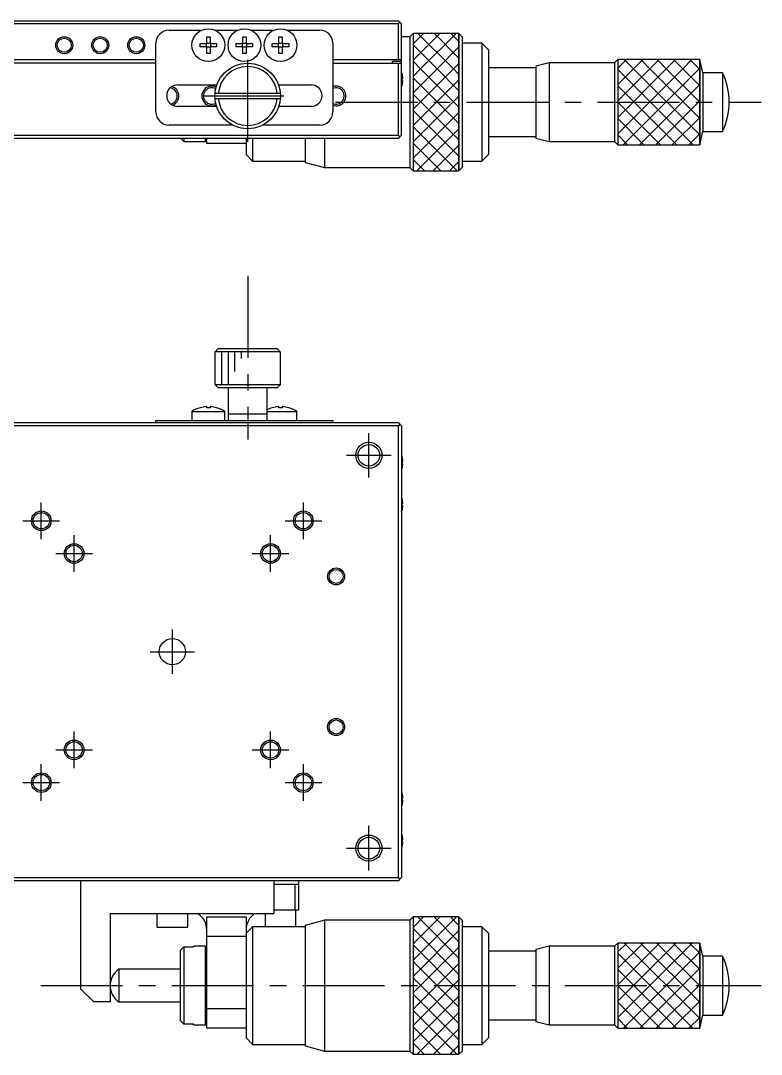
# Model space of a CAD drawing. Extents: x -19 to 395, y -13 to 234.
# Drawn here: x 94.2 to 207.2, y 76.5 to 234.4 of the extents above; entities that cross this region are included whole.
import ezdxf

# ---------------------------------------------------------------- set-up
doc = ezdxf.new("R2010")
doc.units = 0
doc.header["$LTSCALE"] = 10
doc.linetypes.add('CENTER', pattern=[2, 1.25, -0.25, 0.25, -0.25])
doc.layers.get('0').update_dxf_attribs({"linetype": 'CONTINUOUS'})
doc.layers.add('CENTER', color=1, linetype='CENTER')

msp = doc.modelspace()

# ---------------------------------------------------------------- linework, layer by layer
at = {"color": 7, "linetype": 'CONTINUOUS'}
for p, q in [((82.844533, 234.418601), (151.844533, 234.418601)), ((151.844533, 233.918601), (82.844533, 233.918601)), ((151.844533, 234.418601), (152.344533, 233.918601)), ((151.844533, 233.918601), (152.094533, 234.168601)), ((151.844533, 228.418601), (151.844533, 233.918601)), ((152.344533, 216.918601), (152.344533, 233.918601)), ((116.844533, 232.968601), (121.864737, 232.968601)), ((123.824329, 232.968601), (127.364737, 232.968601)), ((129.324329, 232.968601), (132.864737, 232.968601)), ((134.824329, 232.968601), (139.844533, 232.968601)), ((154.094533, 232.468601), (153.594533, 231.968601)), ((154.094533, 232.468601), (154.094533, 211.468601)), ((161.094533, 232.468601), (154.094533, 232.468601)), ((161.094533, 232.468601), (154.094533, 232.468601)), ((154.094533, 232.468601), (154.094533, 211.468601)), ((161.094533, 232.468601), (161.094533, 211.468601)), ((161.594533, 231.968601), (161.094533, 232.468601)), ((161.094533, 211.468601), (161.094533, 232.468601)), ((114.844533, 220.468601), (114.844533, 230.968601)), ((121.585943, 230.408601), (121.585943, 230.928601)), ((121.585943, 230.928601), (122.584533, 230.928601)), ((122.543158, 230.408601), (122.543158, 230.928601)), ((122.584533, 231.927191), (123.104533, 231.927191)), ((122.584533, 230.928601), (122.584533, 231.927191)), ((122.584533, 230.969976), (123.104533, 230.969976)), ((123.104533, 231.927191), (123.104533, 230.928601)), ((123.104533, 230.928601), (124.103122, 230.928601)), ((123.145908, 230.928601), (123.145908, 230.408601)), ((124.103122, 230.928601), (124.103122, 230.408601)), ((127.085943, 230.408601), (127.085943, 230.928601)), ((127.085943, 230.928601), (128.084533, 230.928601)), ((128.043158, 230.408601), (128.043158, 230.928601)), ((128.084533, 231.927191), (128.604533, 231.927191)), ((128.084533, 230.928601), (128.084533, 231.927191)), ((128.084533, 230.969976), (128.604533, 230.969976)), ((128.604533, 231.927191), (128.604533, 230.928601)), ((128.604533, 230.928601), (129.603122, 230.928601)), ((128.645908, 230.928601), (128.645908, 230.408601)), ((129.603122, 230.928601), (129.603122, 230.408601)), ((132.585943, 230.408601), (132.585943, 230.928601)), ((132.585943, 230.928601), (133.584533, 230.928601)), ((133.543158, 230.408601), (133.543158, 230.928601)), ((133.584533, 231.927191), (134.104533, 231.927191)), ((133.584533, 230.928601), (133.584533, 231.927191)), ((133.584533, 230.969976), (134.104533, 230.969976)), ((134.104533, 231.927191), (134.104533, 230.928601)), ((134.104533, 230.928601), (135.103122, 230.928601)), ((134.145908, 230.928601), (134.145908, 230.408601)), ((135.103122, 230.928601), (135.103122, 230.408601)), ((141.844533, 230.968601), (141.844533, 220.468601)), ((153.594533, 231.968601), (152.344533, 231.968601)), ((153.594533, 231.968601), (153.594533, 211.968601)), ((161.594533, 231.968601), (161.594533, 211.968601)), ((164.594533, 230.968601), (161.594533, 230.968601)), ((164.594533, 230.968601), (164.594533, 212.968601)), ((165.594533, 229.968601), (164.594533, 230.968601)), ((122.584533, 230.408601), (121.585943, 230.408601)), ((122.584533, 229.410012), (122.584533, 230.408601)), ((123.104533, 230.367226), (122.584533, 230.367226)), ((123.104533, 229.410012), (122.584533, 229.410012)), ((123.104533, 230.408601), (123.104533, 229.410012)), ((124.103122, 230.408601), (123.104533, 230.408601)), ((128.084533, 230.408601), (127.085943, 230.408601)), ((128.084533, 229.410012), (128.084533, 230.408601)), ((128.604533, 230.367226), (128.084533, 230.367226)), ((128.604533, 229.410012), (128.084533, 229.410012)), ((128.604533, 230.408601), (128.604533, 229.410012)), ((129.603122, 230.408601), (128.604533, 230.408601)), ((133.584533, 230.408601), (132.585943, 230.408601)), ((133.584533, 229.410012), (133.584533, 230.408601)), ((134.104533, 230.367226), (133.584533, 230.367226)), ((134.104533, 229.410012), (133.584533, 229.410012)), ((134.104533, 230.408601), (134.104533, 229.410012)), ((135.103122, 230.408601), (134.104533, 230.408601)), ((165.594533, 229.968601), (165.594533, 213.968601)), ((114.844533, 228.418601), (82.344533, 228.418601)), ((114.844533, 227.918601), (82.344533, 227.918601)), ((152.344533, 228.418601), (141.844533, 228.418601)), ((141.844533, 227.918601), (152.344533, 227.918601)), ((152.344533, 228.168601), (150.944533, 228.168601)), ((150.944533, 227.918601), (150.944533, 228.168601)), ((151.844533, 216.918601), (151.844533, 227.918601)), ((174.844533, 227.968601), (172.844533, 227.468601)), ((172.844533, 227.468601), (172.844533, 216.468601)), ((174.844533, 227.968601), (174.844533, 215.968601)), ((184.844533, 227.968601), (174.844533, 227.968601)), ((185.344533, 228.468601), (184.844533, 227.968601)), ((184.844533, 227.968601), (184.844533, 215.968601)), ((185.344533, 228.468601), (185.344533, 215.468601)), ((197.844533, 228.468601), (185.344533, 228.468601)), ((197.844533, 228.468601), (185.344533, 228.468601)), ((185.344533, 228.468601), (185.344533, 215.468601)), ((197.844533, 228.468601), (197.844533, 215.468601)), ((198.344533, 226.468601), (197.844533, 228.468601)), ((197.844533, 215.468601), (197.844533, 228.468601)), ((152.414055, 226.304963), (152.418677, 226.307217)), ((172.844533, 227.218601), (165.594533, 227.218601)), ((198.344533, 226.468601), (198.344533, 217.468601)), ((201.331366, 226.468601), (198.344533, 226.468601)), ((201.331366, 226.468601), (201.331366, 217.468601)), ((118.144533, 224.618601), (124.142406, 224.618601)), ((133.54666, 224.618601), (138.544533, 224.618601)), ((152.414055, 225.598601), (152.534392, 225.598601)), ((152.414055, 225.238601), (152.414055, 225.598601)), ((152.534392, 225.238601), (152.414055, 225.238601)), ((152.418677, 224.529985), (152.414055, 224.53224)), ((133.828507, 223.318601), (123.860559, 223.318601)), ((124.107445, 221.318601), (118.144533, 221.318601)), ((123.860559, 222.518601), (133.828507, 222.518601)), ((138.544533, 221.318601), (133.581621, 221.318601)), ((126.56473, 218.468601), (116.844533, 218.468601)), ((139.844533, 218.468601), (131.124336, 218.468601)), ((82.844533, 216.918601), (151.844533, 216.918601)), ((151.844533, 216.418601), (82.844533, 216.418601)), ((118.644533, 216.418601), (119.094533, 215.968601)), ((119.094533, 216.418601), (119.094533, 215.968601)), ((122.394533, 215.968601), (122.394533, 216.418601)), ((122.594533, 215.668601), (122.594533, 216.418601)), ((128.594533, 216.418601), (128.594533, 213.968601)), ((129.594533, 216.418601), (129.594533, 212.968601)), ((137.594533, 216.418601), (137.594533, 212.768601)), ((140.594533, 216.418601), (140.594533, 211.968601)), ((152.094533, 216.668601), (151.844533, 216.918601)), ((152.344533, 216.918601), (151.844533, 216.418601)), ((165.594533, 216.718601), (172.844533, 216.718601)), ((172.844533, 216.468601), (174.844533, 215.968601)), ((197.844533, 215.468601), (198.344533, 217.468601)), ((198.344533, 217.468601), (201.331366, 217.468601)), ((119.094533, 215.968601), (122.394533, 215.968601)), ((122.394533, 215.968601), (122.594533, 216.168601)), ((128.594533, 215.668601), (122.594533, 215.668601)), ((174.844533, 215.968601), (184.844533, 215.968601)), ((184.844533, 215.968601), (185.344533, 215.468601)), ((185.344533, 215.468601), (197.844533, 215.468601)), ((185.344533, 215.468601), (197.844533, 215.468601)), ((128.594533, 213.968601), (129.594533, 212.968601)), ((164.594533, 212.968601), (165.594533, 213.968601)), ((129.594533, 212.968601), (137.594533, 212.968601)), ((137.594533, 212.768601), (140.594533, 211.968601)), ((140.594533, 211.968601), (153.594533, 211.968601)), ((153.594533, 211.968601), (154.094533, 211.468601)), ((161.094533, 211.468601), (161.594533, 211.968601)), ((161.594533, 212.968601), (164.594533, 212.968601)), ((154.094533, 211.468601), (161.094533, 211.468601)), ((154.094533, 211.468601), (161.094533, 211.468601)), ((123.844533, 183.32679), (123.844533, 178.82679)), ((123.844533, 183.32679), (123.860559, 183.32679)), ((123.860559, 183.82679), (124.362346, 184.32679)), ((133.828507, 183.82679), (123.860559, 183.82679)), ((123.860559, 183.32679), (123.860559, 183.82679)), ((124.362346, 184.32679), (133.32672, 184.32679)), ((133.32672, 184.32679), (133.828507, 183.82679)), ((133.828507, 183.82679), (133.828507, 183.32679)), ((133.828507, 183.32679), (133.844533, 183.32679)), ((133.844533, 178.82679), (133.844533, 183.32679)), ((123.844533, 178.82679), (133.844533, 178.82679)), ((123.844533, 178.82679), (124.344533, 178.32679)), ((133.344533, 178.32679), (133.844533, 178.82679)), ((133.344533, 178.32679), (124.344533, 178.32679)), ((125.844533, 178.32679), (125.844533, 173.32679)), ((131.844533, 173.32679), (131.844533, 178.32679)), ((121.585943, 175.289371), (121.5826, 175.296226)), ((122.584533, 175.289371), (122.584533, 175.461743)), ((123.104533, 175.289371), (122.584533, 175.289371)), ((123.104533, 175.461743), (123.104533, 175.289371)), ((124.106466, 175.296226), (124.103122, 175.289371)), ((132.585943, 175.289371), (132.5826, 175.296226)), ((133.584533, 175.289371), (133.584533, 175.461743)), ((134.104533, 175.289371), (133.584533, 175.289371)), ((134.104533, 175.461743), (134.104533, 175.289371)), ((135.106466, 175.296226), (135.103122, 175.289371)), ((120.344533, 174.718447), (125.344533, 174.718447)), ((120.344533, 174.718447), (120.344533, 173.32679)), ((125.344533, 173.32679), (125.344533, 174.718447)), ((131.844533, 174.32679), (125.844533, 174.32679)), ((131.844533, 174.718447), (136.344533, 174.718447)), ((136.344533, 173.32679), (136.344533, 174.718447)), ((82.844533, 173.02679), (151.844533, 173.02679)), ((151.844533, 172.52679), (82.844533, 172.52679)), ((114.844533, 173.02679), (114.844533, 173.32679)), ((114.844533, 173.32679), (141.844533, 173.32679)), ((141.844533, 173.32679), (141.844533, 173.02679)), ((152.344533, 172.52679), (151.844533, 173.02679)), ((152.094533, 172.77679), (151.844533, 172.52679)), ((151.844533, 103.52679), (151.844533, 172.52679)), ((152.344533, 172.52679), (152.344533, 103.52679)), ((152.414055, 167.813151), (152.418677, 167.815406)), ((152.414055, 166.74679), (152.414055, 167.10679)), ((152.414055, 167.10679), (152.534392, 167.10679)), ((152.534392, 166.74679), (152.414055, 166.74679)), ((152.418677, 166.038174), (152.414055, 166.040428)), ((152.414055, 161.413151), (152.418677, 161.415406)), ((152.414055, 160.34679), (152.414055, 160.70679)), ((152.414055, 160.70679), (152.534392, 160.70679)), ((152.534392, 160.34679), (152.414055, 160.34679)), ((152.418677, 159.638174), (152.414055, 159.640428)), ((152.414055, 116.413151), (152.418677, 116.415406)), ((152.414055, 115.34679), (152.414055, 115.70679)), ((152.414055, 115.70679), (152.534392, 115.70679)), ((152.534392, 115.34679), (152.414055, 115.34679)), ((152.418677, 114.638174), (152.414055, 114.640428)), ((152.414055, 110.013151), (152.418677, 110.015406)), ((152.414055, 108.94679), (152.414055, 109.30679)), ((152.414055, 109.30679), (152.534392, 109.30679)), ((152.534392, 108.94679), (152.414055, 108.94679)), ((152.418677, 108.238174), (152.414055, 108.240428)), ((82.844533, 103.52679), (151.844533, 103.52679)), ((151.844533, 103.02679), (82.844533, 103.02679)), ((103.344533, 103.02679), (103.344533, 86.52679)), ((132.844533, 103.02679), (132.844533, 98.02679)), ((136.594533, 103.02679), (136.594533, 98.52679)), ((152.094533, 103.27679), (151.844533, 103.52679)), ((151.844533, 103.02679), (152.344533, 103.52679)), ((132.844533, 102.52679), (136.594533, 102.52679)), ((136.094533, 98.52679), (136.094533, 102.52679)), ((107.844533, 98.02679), (132.844533, 98.02679)), ((107.844533, 98.02679), (107.844533, 84.52679)), ((114.994533, 98.02679), (114.994533, 95.92679)), ((119.694533, 95.92679), (119.694533, 98.02679)), ((131.494533, 98.02679), (131.494533, 96.02679)), ((136.594533, 98.52679), (132.844533, 98.52679)), ((136.194533, 96.02679), (136.194533, 98.52679)), ((122.594533, 97.52679), (128.594533, 97.52679)), ((122.594533, 80.52679), (122.594533, 97.52679)), ((128.594533, 97.52679), (128.594533, 79.02679)), ((140.594533, 97.02679), (137.594533, 96.22679)), ((140.594533, 97.02679), (140.594533, 77.02679)), ((153.594533, 97.02679), (140.594533, 97.02679)), ((154.094533, 97.52679), (153.594533, 97.02679)), ((153.594533, 97.02679), (153.594533, 77.02679)), ((154.094533, 97.52679), (154.094533, 76.52679)), ((161.094533, 97.52679), (154.094533, 97.52679)), ((161.094533, 97.52679), (154.094533, 97.52679)), ((154.094533, 97.52679), (154.094533, 76.52679)), ((161.094533, 97.52679), (161.094533, 76.52679)), ((161.594533, 97.02679), (161.094533, 97.52679)), ((161.094533, 76.52679), (161.094533, 97.52679)), ((161.594533, 97.02679), (161.594533, 77.02679)), ((114.994533, 95.92679), (119.694533, 95.92679)), ((129.594533, 96.02679), (128.594533, 95.02679)), ((129.594533, 96.02679), (129.594533, 78.02679)), ((137.594533, 96.02679), (129.594533, 96.02679)), ((137.594533, 96.22679), (137.594533, 77.82679)), ((164.594533, 96.02679), (161.594533, 96.02679)), ((164.594533, 96.02679), (164.594533, 78.02679)), ((165.594533, 95.02679), (164.594533, 96.02679)), ((165.594533, 95.02679), (165.594533, 79.02679)), ((128.594533, 94.52679), (122.594533, 94.52679)), ((185.344533, 93.52679), (184.844533, 93.02679)), ((185.344533, 93.52679), (185.344533, 80.52679)), ((197.844533, 93.52679), (185.344533, 93.52679)), ((197.844533, 93.52679), (185.344533, 93.52679)), ((185.344533, 93.52679), (185.344533, 80.52679)), ((197.844533, 93.52679), (197.844533, 80.52679)), ((198.344533, 91.52679), (197.844533, 93.52679)), ((197.844533, 80.52679), (197.844533, 93.52679)), ((118.594533, 92.435117), (119.094533, 92.94287)), ((118.594533, 81.618463), (118.594533, 92.435117)), ((119.094533, 92.94287), (119.094533, 81.11071)), ((119.094533, 92.94287), (120.594533, 92.94287)), ((122.394533, 93.02679), (120.594533, 93.02679)), ((120.594533, 92.94287), (120.594533, 93.02679)), ((122.394533, 81.02679), (122.394533, 93.02679)), ((122.594533, 92.82679), (122.394533, 93.02679)), ((172.844533, 92.27679), (165.594533, 92.27679)), ((174.844533, 93.02679), (172.844533, 92.52679)), ((172.844533, 92.52679), (172.844533, 81.52679)), ((174.844533, 93.02679), (174.844533, 81.02679)), ((184.844533, 93.02679), (174.844533, 93.02679)), ((184.844533, 93.02679), (184.844533, 81.02679)), ((198.344533, 91.52679), (198.344533, 82.52679)), ((201.331366, 91.52679), (198.344533, 91.52679)), ((201.331366, 91.52679), (201.331366, 82.52679)), ((109.186221, 89.52679), (109.186221, 84.52679)), ((118.594533, 89.52679), (109.186221, 89.52679)), ((103.344533, 86.52679), (105.344533, 84.52679)), ((107.844533, 84.52679), (105.344533, 84.52679)), ((109.186221, 84.52679), (118.594533, 84.52679)), ((122.594533, 83.52679), (128.594533, 83.52679)), ((197.844533, 80.52679), (198.344533, 82.52679)), ((198.344533, 82.52679), (201.331366, 82.52679)), ((119.094533, 81.11071), (118.594533, 81.618463)), ((120.594533, 81.11071), (119.094533, 81.11071)), ((120.594533, 81.02679), (120.594533, 81.11071)), ((120.594533, 81.02679), (122.394533, 81.02679)), ((122.394533, 81.02679), (122.594533, 81.22679)), ((128.594533, 80.52679), (122.594533, 80.52679)), ((165.594533, 81.77679), (172.844533, 81.77679)), ((172.844533, 81.52679), (174.844533, 81.02679)), ((174.844533, 81.02679), (184.844533, 81.02679)), ((184.844533, 81.02679), (185.344533, 80.52679)), ((185.344533, 80.52679), (197.844533, 80.52679)), ((185.344533, 80.52679), (197.844533, 80.52679)), ((128.594533, 79.02679), (129.594533, 78.02679)), ((164.594533, 78.02679), (165.594533, 79.02679)), ((129.594533, 78.02679), (137.594533, 78.02679)), ((137.594533, 77.82679), (140.594533, 77.02679)), ((161.594533, 78.02679), (164.594533, 78.02679)), ((140.594533, 77.02679), (153.594533, 77.02679)), ((153.594533, 77.02679), (154.094533, 76.52679)), ((154.094533, 76.52679), (161.094533, 76.52679)), ((154.094533, 76.52679), (161.094533, 76.52679)), ((161.094533, 76.52679), (161.594533, 77.02679))]:
    msp.add_line(p, q, dxfattribs=at)
at = {"color": 3, "linetype": 'CONTINUOUS'}
for p, q in [((154.094533, 230.900535), (155.662599, 232.468601)), ((154.094533, 228.400535), (158.162599, 232.468601)), ((154.838194, 232.468601), (160.250397, 227.056399)), ((155.250397, 227.056399), (160.662599, 232.468601)), ((157.338194, 232.468601), (161.094533, 228.712263)), ((159.838194, 232.468601), (161.094533, 231.212263)), ((154.094533, 230.712263), (157.750397, 227.056399)), ((157.750397, 227.056399), (161.094533, 230.400535)), ((154.094533, 228.212263), (155.250397, 227.056399)), ((160.250397, 227.056399), (161.094533, 227.900535)), ((185.344533, 227.150535), (186.662599, 228.468601)), ((186.338194, 228.468601), (187.750397, 227.056399)), ((187.750397, 227.056399), (189.162599, 228.468601)), ((188.838194, 228.468601), (190.250397, 227.056399)), ((190.250397, 227.056399), (191.662599, 228.468601)), ((191.338194, 228.468601), (192.750397, 227.056399)), ((192.750397, 227.056399), (194.162599, 228.468601)), ((193.838194, 228.468601), (195.250397, 227.056399)), ((195.250397, 227.056399), (196.662599, 228.468601)), ((196.338194, 228.468601), (197.750397, 227.056399)), ((154.094533, 225.900535), (155.250397, 227.056399)), ((154.094533, 223.400535), (157.750397, 227.056399)), ((154.094533, 220.900535), (160.250397, 227.056399)), ((155.250397, 227.056399), (161.094533, 221.212263)), ((157.750397, 227.056399), (161.094533, 223.712263)), ((160.250397, 227.056399), (161.094533, 226.212263)), ((185.344533, 224.650535), (187.750397, 227.056399)), ((185.344533, 222.150535), (190.250397, 227.056399)), ((185.344533, 219.650535), (192.750397, 227.056399)), ((185.344533, 217.150535), (195.250397, 227.056399)), ((185.344533, 226.962263), (196.838194, 215.468601)), ((186.162599, 215.468601), (197.750397, 227.056399)), ((187.750397, 227.056399), (197.844533, 216.962263)), ((190.250397, 227.056399), (197.844533, 219.462263)), ((192.750397, 227.056399), (197.844533, 221.962263)), ((195.250397, 227.056399), (197.844533, 224.462263)), ((197.750397, 227.056399), (197.844533, 227.150535)), ((197.750397, 227.056399), (197.844533, 226.962263)), ((154.094533, 225.712263), (161.094533, 218.712263)), ((154.094533, 218.400535), (161.094533, 225.400535)), ((185.344533, 224.462263), (194.338194, 215.468601)), ((188.662599, 215.468601), (197.844533, 224.650535)), ((154.094533, 223.212263), (161.094533, 216.212263)), ((154.094533, 215.900535), (161.094533, 222.900535)), ((185.344533, 221.962263), (191.838194, 215.468601)), ((191.162599, 215.468601), (197.844533, 222.150535)), ((154.094533, 220.712263), (161.094533, 213.712263)), ((154.094533, 213.400535), (161.094533, 220.400535)), ((193.662599, 215.468601), (197.844533, 219.650535)), ((154.094533, 218.212263), (160.838194, 211.468601)), ((154.662599, 211.468601), (161.094533, 217.900535)), ((185.344533, 219.462263), (189.338194, 215.468601)), ((185.344533, 216.962263), (186.838194, 215.468601)), ((196.162599, 215.468601), (197.844533, 217.150535)), ((154.094533, 215.712263), (158.338194, 211.468601)), ((157.162599, 211.468601), (161.094533, 215.400535)), ((154.094533, 213.212263), (155.838194, 211.468601)), ((159.662599, 211.468601), (161.094533, 212.900535)), ((124.844533, 183.82679), (124.844533, 178.82679)), ((125.844533, 183.82679), (125.844533, 178.82679)), ((126.844533, 183.82679), (126.844533, 180.82679)), ((127.844533, 183.82679), (127.844533, 182.82679)), ((154.094533, 95.917346), (155.703976, 97.52679)), ((154.094533, 93.417346), (158.203976, 97.52679)), ((154.094533, 90.917346), (160.703976, 97.52679)), ((154.796817, 97.52679), (161.094533, 91.229074)), ((157.296817, 97.52679), (161.094533, 93.729074)), ((159.796817, 97.52679), (161.094533, 96.229074)), ((154.094533, 95.729074), (161.094533, 88.729074)), ((154.094533, 88.417346), (161.094533, 95.417346)), ((154.094533, 93.229074), (161.094533, 86.229074)), ((185.344533, 92.167346), (186.703976, 93.52679)), ((185.344533, 89.667346), (189.203976, 93.52679)), ((185.344533, 87.167346), (191.703976, 93.52679)), ((185.344533, 84.667346), (194.203976, 93.52679)), ((185.344533, 82.167346), (196.703976, 93.52679)), ((186.296817, 93.52679), (197.844533, 81.979074)), ((188.796817, 93.52679), (197.844533, 84.479074)), ((191.296817, 93.52679), (197.844533, 86.979074)), ((193.796817, 93.52679), (197.844533, 89.479074)), ((196.296817, 93.52679), (197.844533, 91.979074)), ((154.094533, 85.917346), (161.094533, 92.917346)), ((185.344533, 91.979074), (196.796817, 80.52679)), ((186.203976, 80.52679), (197.844533, 92.167346)), ((154.094533, 90.729074), (161.094533, 83.729074)), ((154.094533, 83.417346), (161.094533, 90.417346)), ((185.344533, 89.479074), (194.296817, 80.52679)), ((188.703976, 80.52679), (197.844533, 89.667346)), ((154.094533, 88.229074), (161.094533, 81.229074)), ((154.094533, 80.917346), (161.094533, 87.917346)), ((185.344533, 86.979074), (191.796817, 80.52679)), ((191.203976, 80.52679), (197.844533, 87.167346)), ((154.094533, 85.729074), (161.094533, 78.729074)), ((154.094533, 78.417346), (161.094533, 85.417346)), ((185.344533, 84.479074), (189.296817, 80.52679)), ((193.703976, 80.52679), (197.844533, 84.667346)), ((154.094533, 83.229074), (160.796817, 76.52679)), ((154.703976, 76.52679), (161.094533, 82.917346)), ((196.203976, 80.52679), (197.844533, 82.167346)), ((154.094533, 80.729074), (158.296817, 76.52679)), ((185.344533, 81.979074), (186.796817, 80.52679)), ((157.203976, 76.52679), (161.094533, 80.417346)), ((154.094533, 78.229074), (155.796817, 76.52679)), ((159.703976, 76.52679), (161.094533, 77.917346))]:
    msp.add_line(p, q, dxfattribs=at)
at = {"color": 7, "linetype": 'CONTINUOUS'}
for centre, radius in [((122.844533, 230.668601), 2.5), ((128.344533, 230.668601), 2.5), ((133.844533, 230.668601), 2.5), ((100.844533, 230.668601), 1.075), ((106.344533, 230.668601), 1.075), ((111.844533, 230.668601), 1.075), ((128.844533, 222.918601), 5), ((147.344533, 168.02679), 1.65), ((97.344533, 158.02679), 1.25), ((137.344533, 158.02679), 1.25), ((102.344533, 153.02679), 1.25), ((132.344533, 153.02679), 1.25), ((142.344533, 149.52679), 1.075), ((117.344533, 138.02679), 2), ((142.344533, 126.52679), 1.075), ((102.344533, 123.02679), 1.25), ((132.344533, 123.02679), 1.25), ((97.344533, 118.02679), 1.25), ((137.344533, 118.02679), 1.25), ((147.344533, 108.02679), 1.65)]:
    msp.add_circle(centre, radius, dxfattribs=at)
at = {"color": 3, "linetype": 'CONTINUOUS'}
for centre, radius in [((100.844533, 230.668601), 1.3), ((106.344533, 230.668601), 1.3), ((111.844533, 230.668601), 1.3), ((147.344533, 168.02679), 2), ((97.344533, 158.02679), 1.5), ((137.344533, 158.02679), 1.5), ((102.344533, 153.02679), 1.5), ((132.344533, 153.02679), 1.5), ((142.344533, 149.52679), 1.3), ((142.344533, 126.52679), 1.3), ((102.344533, 123.02679), 1.5), ((132.344533, 123.02679), 1.5), ((97.344533, 118.02679), 1.5), ((137.344533, 118.02679), 1.5), ((147.344533, 108.02679), 2)]:
    msp.add_circle(centre, radius, dxfattribs=at)
at = {"color": 7, "linetype": 'CONTINUOUS'}
for centre, radius, start, end in [((116.844533, 230.968601), 2, 90, 180), ((139.844533, 230.968601), 2, 0, 90), ((128.844533, 222.918601), 4.5, 5.099689, 174.900311), ((149.344533, 225.418601), 3.2, 16.122533, 20.364135), ((149.344533, 225.418601), 3.194933, 3.229709, 16.106712), ((191.844533, 221.968601), 10.5, 334.623066, 25.376934), ((118.144533, 222.968601), 1.65, 90, 270), ((138.544533, 222.968601), 1.65, 270, 90), ((149.344533, 225.418601), 3.2, 339.635865, 343.877467), ((149.344533, 225.418601), 3.194933, 343.893288, 356.770291), ((116.844533, 222.918601), 1.25, 281.625779, 82.779417), ((123.344533, 222.918601), 1.25, 60.300272, 299.699728), ((142.344533, 222.918601), 1.25, 246.421822, 113.578178), ((128.844533, 222.918601), 4.5, 185.099689, 354.900311), ((116.844533, 220.468601), 2, 180, 270), ((139.844533, 220.468601), 2, 270, 0), ((122.844533, 170.97679), 4.5, 106.285843, 123.748989), ((122.844533, 170.97679), 4.492483, 93.317816, 106.26943), ((122.844533, 170.97679), 4.492483, 73.73057, 86.682184), ((122.844533, 170.97679), 4.5, 56.251011, 73.714157), ((133.844533, 170.97679), 4.5, 106.285843, 116.3878), ((133.844533, 170.97679), 4.492483, 93.317816, 106.26943), ((133.844533, 170.97679), 4.492483, 73.73057, 86.682184), ((133.844533, 170.97679), 4.5, 56.251011, 73.714157), ((149.344533, 166.92679), 3.2, 16.122533, 20.364135), ((149.344533, 166.92679), 3.194933, 3.229709, 16.106712), ((149.344533, 166.92679), 3.2, 339.635865, 343.877467), ((149.344533, 166.92679), 3.194933, 343.893288, 356.770291), ((149.344533, 160.52679), 3.2, 16.122533, 20.364135), ((149.344533, 160.52679), 3.194933, 3.229709, 16.106712), ((149.344533, 160.52679), 3.2, 339.635865, 343.877467), ((149.344533, 160.52679), 3.194933, 343.893288, 356.770291), ((149.344533, 115.52679), 3.2, 16.122533, 20.364135), ((149.344533, 115.52679), 3.194933, 3.229709, 16.106712), ((149.344533, 115.52679), 3.194933, 343.893288, 356.770291), ((149.344533, 115.52679), 3.2, 339.635865, 343.877467), ((149.344533, 109.12679), 3.2, 16.122533, 20.364135), ((149.344533, 109.12679), 3.194933, 3.229709, 16.106712), ((149.344533, 109.12679), 3.194933, 343.893288, 356.770291), ((149.344533, 109.12679), 3.2, 339.635865, 343.877467), ((119.594533, 95.52679), 3, 0, 56.44269), ((131.594533, 95.52679), 3, 123.55731, 180), ((191.844533, 87.02679), 10.5, 334.623066, 25.376934), ((110.844533, 87.02679), 3, 123.55731, 236.44269)]:
    msp.add_arc(centre, radius, start, end, dxfattribs=at)
at = {"color": 3, "linetype": 'CONTINUOUS'}
for centre, start, end in [((116.844533, 222.918601), 290.417947, 73.987249), ((123.344533, 222.918601), 62.964308, 297.035692), ((142.344533, 222.918601), 250.528779, 109.471221)]:
    msp.add_arc(centre, 1.5, start, end, dxfattribs=at)
at = {"layer": 'CENTER', "color": 1, "linetype": 'CENTER'}
for p, q in [((128.844533, 215.918601), (128.844533, 229.918601)), ((121.844533, 222.918601), (135.844533, 222.918601)), ((142.249603, 221.968601), (207.249603, 221.968601)), ((128.844533, 195.42679), (128.844533, 170.42679)), ((147.344533, 164.62679), (147.344533, 171.42679)), ((143.944533, 168.02679), (150.744533, 168.02679)), ((97.344533, 155.22679), (97.344533, 160.82679)), ((137.344533, 155.22679), (137.344533, 160.82679)), ((94.544533, 158.02679), (100.144533, 158.02679)), ((134.544533, 158.02679), (140.144533, 158.02679)), ((102.344533, 150.22679), (102.344533, 155.82679)), ((132.344533, 150.22679), (132.344533, 155.82679)), ((99.544533, 153.02679), (105.144533, 153.02679)), ((129.544533, 153.02679), (135.144533, 153.02679)), ((117.344533, 134.62679), (117.344533, 141.42679)), ((113.944533, 138.02679), (120.744533, 138.02679)), ((102.344533, 120.22679), (102.344533, 125.82679)), ((132.344533, 120.22679), (132.344533, 125.82679)), ((99.544533, 123.02679), (105.144533, 123.02679)), ((129.544533, 123.02679), (135.144533, 123.02679)), ((97.344533, 115.22679), (97.344533, 120.82679)), ((137.344533, 115.22679), (137.344533, 120.82679)), ((94.544533, 118.02679), (100.144533, 118.02679)), ((134.544533, 118.02679), (140.144533, 118.02679)), ((147.344533, 104.62679), (147.344533, 111.42679)), ((143.944533, 108.02679), (150.744533, 108.02679)), ((97.249603, 87.02679), (207.249603, 87.02679))]:
    msp.add_line(p, q, dxfattribs=at)

doc.saveas('drawing.dxf')
